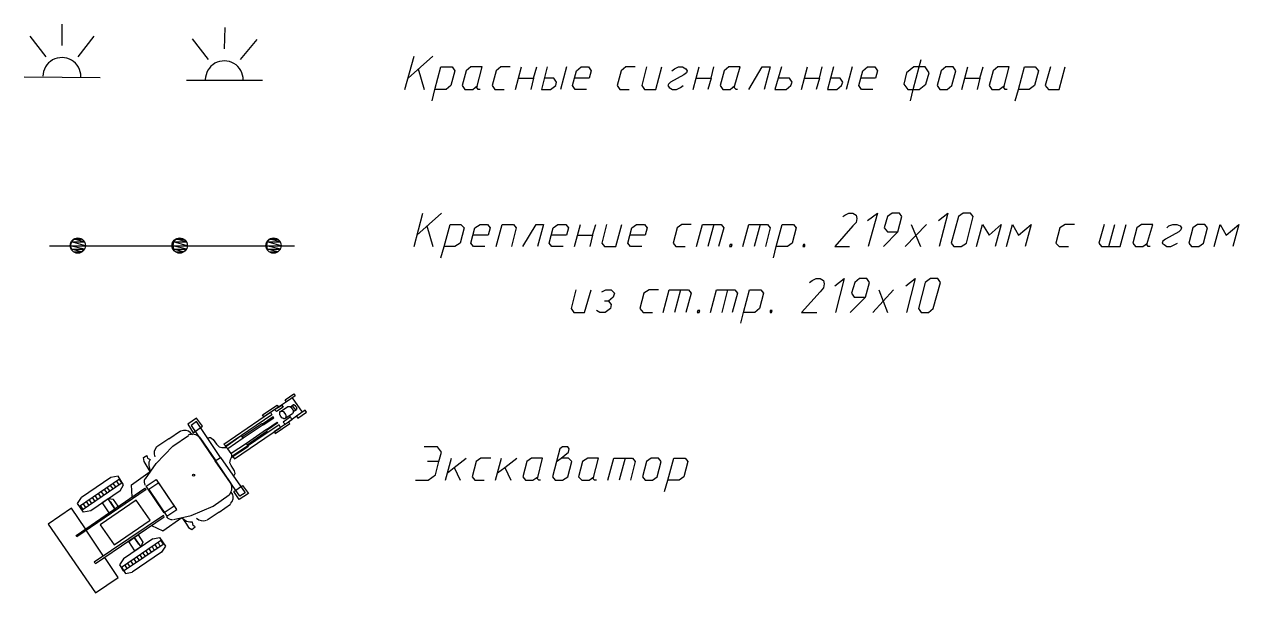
# Model space of a CAD drawing. Header units: millimetres. Extents: x 3063 to 5680, y 734 to 2027.
# Drawn here: x 3289.7 to 3343.9, y 1907.2 to 1932.5 of the extents above; entities that cross this region are included whole.
import ezdxf

# ---------------------------------------------------------------- set-up
doc = ezdxf.new("R2010")
doc.units = ezdxf.units.MM
doc.linetypes.add('atContinuous2', pattern=[0])
for name, color, linetype in [('UnFound-48', 7, 'Continuous'), ('UnFound-50', 7, 'Continuous'), ('UnFound-52', 7, 'Continuous')]:
    doc.layers.add(name, color=color, linetype=linetype)

msp = doc.modelspace()

# ---------------------------------------------------------------- linework, layer by layer
at = {"layer": 'UnFound-48', "color": 0}
for points in [[(3306.674, 1929.608), (3307.09, 1931.092)], [(3306.823, 1930.113), (3307.921, 1931.092)], [(3329.227, 1929.104), (3329.346, 1929.608), (3329.613, 1930.617), (3329.702, 1930.943)], [(3307.268, 1930.528), (3307.535, 1929.608)], [(3307.891, 1929.104), (3308.01, 1929.608), (3308.277, 1930.617), (3308.781, 1930.617), (3308.9, 1930.439), (3308.722, 1929.786), (3308.514, 1929.608), (3308.01, 1929.608)], [(3310.028, 1929.608), (3309.939, 1929.608), (3309.879, 1929.697), (3310.117, 1930.617), (3309.612, 1930.617), (3309.404, 1930.439), (3309.226, 1929.786), (3309.345, 1929.608), (3309.701, 1929.608), (3309.909, 1929.786)], [(3311.363, 1930.617), (3310.948, 1930.617), (3310.74, 1930.439), (3310.562, 1929.786), (3310.681, 1929.608), (3311.096, 1929.608)], [(3311.6, 1929.608), (3311.867, 1930.617)], [(3311.749, 1930.113), (3312.402, 1930.113), (3312.55, 1930.617)], [(3313.025, 1930.617), (3312.758, 1929.608), (3313.173, 1929.608), (3313.411, 1929.786), (3313.44, 1929.935), (3313.322, 1930.113), (3312.906, 1930.113)], [(3313.885, 1930.617), (3313.618, 1929.608)], [(3314.776, 1929.608), (3314.271, 1929.608), (3314.152, 1929.786), (3314.33, 1930.439), (3314.538, 1930.617), (3314.865, 1930.617), (3314.983, 1930.439), (3314.894, 1930.113), (3314.241, 1930.113)], [(3316.942, 1930.617), (3316.526, 1930.617), (3316.319, 1930.439), (3316.141, 1929.786), (3316.259, 1929.608), (3316.675, 1929.608)], [(3317.446, 1930.617), (3317.239, 1929.786), (3317.357, 1929.608), (3317.862, 1929.608), (3318.129, 1930.617)], [(3318.574, 1930.439), (3318.693, 1930.528), (3318.871, 1930.617), (3319.049, 1930.617), (3319.197, 1930.528), (3319.256, 1930.439), (3319.227, 1930.35), (3319.108, 1930.261), (3318.515, 1929.935), (3318.426, 1929.846), (3318.396, 1929.786), (3318.455, 1929.697), (3318.604, 1929.608), (3318.782, 1929.608), (3318.96, 1929.697), (3319.078, 1929.786)], [(3319.524, 1929.608), (3319.791, 1930.617)], [(3319.642, 1930.113), (3320.325, 1930.113), (3320.443, 1930.617)], [(3321.512, 1929.608), (3321.452, 1929.608), (3321.363, 1929.697), (3321.63, 1930.617), (3321.126, 1930.617), (3320.918, 1930.439), (3320.74, 1929.786), (3320.859, 1929.608), (3321.185, 1929.608), (3321.393, 1929.786)], [(3322.016, 1929.608), (3322.61, 1930.617), (3322.966, 1930.617), (3322.699, 1929.608)], [(3323.47, 1930.617), (3323.174, 1929.608), (3323.678, 1929.608), (3323.886, 1929.786), (3323.945, 1929.935), (3323.826, 1930.113), (3323.322, 1930.113)], [(3324.361, 1929.608), (3324.628, 1930.617)], [(3324.479, 1930.113), (3325.162, 1930.113), (3325.28, 1930.617)], [(3325.785, 1930.617), (3325.518, 1929.608), (3325.933, 1929.608), (3326.141, 1929.786), (3326.2, 1929.935), (3326.082, 1930.113), (3325.666, 1930.113)], [(3326.616, 1930.617), (3326.349, 1929.608)], [(3327.536, 1929.608), (3327.031, 1929.608), (3326.913, 1929.786), (3327.091, 1930.439), (3327.298, 1930.617), (3327.625, 1930.617), (3327.743, 1930.439), (3327.654, 1930.113), (3327.002, 1930.113)], [(3329.346, 1929.608), (3329.613, 1929.608), (3329.91, 1929.846), (3330.058, 1930.35), (3329.88, 1930.617), (3329.376, 1930.617), (3329.049, 1930.35), (3328.93, 1929.846), (3329.108, 1929.608), (3329.346, 1929.608)], [(3330.859, 1929.608), (3331.067, 1929.786), (3331.245, 1930.439), (3331.126, 1930.617), (3330.8, 1930.617), (3330.592, 1930.439), (3330.414, 1929.786), (3330.533, 1929.608), (3330.859, 1929.608)], [(3331.512, 1929.608), (3331.779, 1930.617)], [(3331.661, 1930.113), (3332.313, 1930.113), (3332.462, 1930.617)], [(3333.53, 1929.608), (3333.441, 1929.608), (3333.382, 1929.697), (3333.619, 1930.617), (3333.115, 1930.617), (3332.907, 1930.439), (3332.729, 1929.786), (3332.847, 1929.608), (3333.174, 1929.608), (3333.411, 1929.786)], [(3333.886, 1929.104), (3334.034, 1929.608), (3334.302, 1930.617), (3334.776, 1930.617), (3334.925, 1930.439), (3334.747, 1929.786), (3334.509, 1929.608), (3334.034, 1929.608)], [(3335.459, 1930.617), (3335.221, 1929.786), (3335.37, 1929.608), (3335.845, 1929.608), (3336.112, 1930.617)], [(3312.402, 1930.113), (3312.283, 1929.608)], [(3320.325, 1930.113), (3320.176, 1929.608)], [(3325.162, 1930.113), (3325.013, 1929.608)], [(3332.313, 1930.113), (3332.195, 1929.608)], [(3307.09, 1922.605), (3307.476, 1924.089)], [(3307.209, 1923.109), (3308.307, 1924.089)], [(3326.2, 1923.94), (3326.289, 1924), (3326.467, 1924.089), (3326.645, 1924.089), (3326.794, 1924), (3326.824, 1923.851), (3326.794, 1923.673), (3326.645, 1923.525), (3325.844, 1922.605), (3326.497, 1922.605)], [(3327.298, 1923.762), (3327.743, 1924.089), (3327.328, 1922.605)], [(3328.011, 1922.605), (3328.663, 1923.258), (3328.841, 1923.94), (3328.723, 1924.089), (3328.396, 1924.089), (3328.189, 1923.94), (3328.04, 1923.436), (3328.189, 1923.258), (3328.663, 1923.258)], [(3330.474, 1923.762), (3330.889, 1924.089), (3330.503, 1922.605)], [(3331.037, 1922.753), (3331.156, 1922.605), (3331.482, 1922.605), (3331.72, 1922.753), (3332.017, 1923.94), (3331.898, 1924.089), (3331.571, 1924.089), (3331.364, 1923.94), (3331.037, 1922.753)], [(3307.654, 1923.525), (3307.921, 1922.605)], [(3308.277, 1922.1), (3308.425, 1922.605), (3308.692, 1923.584), (3309.167, 1923.584), (3309.315, 1923.436), (3309.137, 1922.753), (3308.9, 1922.605), (3308.425, 1922.605)], [(3310.235, 1922.605), (3309.731, 1922.605), (3309.612, 1922.753), (3309.79, 1923.436), (3310.028, 1923.584), (3310.354, 1923.584), (3310.473, 1923.436), (3310.384, 1923.109), (3309.701, 1923.109)], [(3310.74, 1922.605), (3311.007, 1923.584), (3311.511, 1923.584), (3311.63, 1923.436), (3311.422, 1922.605)], [(3311.927, 1922.605), (3312.52, 1923.584), (3312.847, 1923.584), (3312.58, 1922.605)], [(3313.737, 1922.605), (3313.233, 1922.605), (3313.114, 1922.753), (3313.292, 1923.436), (3313.5, 1923.584), (3313.856, 1923.584), (3313.974, 1923.436), (3313.885, 1923.109), (3313.203, 1923.109)], [(3314.241, 1922.605), (3314.509, 1923.584)], [(3314.39, 1923.109), (3315.043, 1923.109), (3315.191, 1923.584)], [(3315.043, 1923.109), (3314.924, 1922.605)], [(3315.666, 1923.584), (3315.458, 1922.753), (3315.577, 1922.605), (3316.081, 1922.605), (3316.348, 1923.584)], [(3317.239, 1922.605), (3316.734, 1922.605), (3316.615, 1922.753), (3316.793, 1923.436), (3317.001, 1923.584), (3317.357, 1923.584), (3317.476, 1923.436), (3317.387, 1923.109), (3316.704, 1923.109)], [(3319.435, 1923.584), (3319.019, 1923.584), (3318.811, 1923.436), (3318.633, 1922.753), (3318.752, 1922.605), (3319.167, 1922.605)], [(3319.672, 1922.605), (3319.939, 1923.584), (3320.443, 1923.584), (3320.176, 1922.605)], [(3320.443, 1923.584), (3320.77, 1923.584), (3320.889, 1923.436), (3320.651, 1922.605)], [(3321.749, 1922.605), (3322.016, 1923.584), (3322.521, 1923.584), (3322.254, 1922.605)], [(3322.521, 1923.584), (3322.847, 1923.584), (3322.966, 1923.436), (3322.758, 1922.605)], [(3323.114, 1922.1), (3323.233, 1922.605), (3323.5, 1923.584), (3324.004, 1923.584), (3324.123, 1923.436), (3323.945, 1922.753), (3323.737, 1922.605), (3323.233, 1922.605)], [(3328.99, 1922.605), (3329.939, 1923.584)], [(3329.257, 1923.584), (3329.672, 1922.605)], [(3332.165, 1922.605), (3332.432, 1923.584), (3332.729, 1923.109), (3333.263, 1923.584), (3332.996, 1922.605)], [(3333.5, 1922.605), (3333.767, 1923.584), (3334.034, 1923.109), (3334.598, 1923.584), (3334.331, 1922.605)], [(3336.527, 1923.584), (3336.112, 1923.584), (3335.874, 1923.436), (3335.696, 1922.753), (3335.845, 1922.605), (3336.26, 1922.605)], [(3337.863, 1923.584), (3337.625, 1922.753), (3337.744, 1922.605), (3338.07, 1922.605), (3338.337, 1923.584)], [(3338.07, 1922.605), (3338.575, 1922.605), (3338.842, 1923.584)], [(3339.91, 1922.605), (3339.821, 1922.605), (3339.762, 1922.694), (3340.029, 1923.584), (3339.524, 1923.584), (3339.317, 1923.436), (3339.139, 1922.753), (3339.257, 1922.605), (3339.584, 1922.605), (3339.791, 1922.753)], [(3340.652, 1923.436), (3340.741, 1923.525), (3340.919, 1923.584), (3341.097, 1923.584), (3341.245, 1923.525), (3341.305, 1923.436), (3341.275, 1923.347), (3341.186, 1923.258), (3340.593, 1922.931), (3340.474, 1922.842), (3340.444, 1922.753), (3340.533, 1922.694), (3340.652, 1922.605), (3340.83, 1922.605), (3341.008, 1922.694), (3341.127, 1922.753)], [(3342.076, 1922.605), (3342.284, 1922.753), (3342.462, 1923.436), (3342.343, 1923.584), (3342.017, 1923.584), (3341.809, 1923.436), (3341.631, 1922.753), (3341.75, 1922.605), (3342.076, 1922.605)], [(3342.759, 1922.605), (3343.026, 1923.584), (3343.293, 1923.109), (3343.857, 1923.584), (3343.59, 1922.605)], [(3321.156, 1922.605), (3321.245, 1922.605), (3321.274, 1922.694), (3321.185, 1922.694), (3321.156, 1922.605)], [(3324.42, 1922.605), (3324.509, 1922.605), (3324.509, 1922.694), (3324.45, 1922.694), (3324.42, 1922.605)], [(3324.717, 1921.002), (3324.835, 1921.091), (3325.013, 1921.18), (3325.191, 1921.18), (3325.34, 1921.091), (3325.369, 1920.943), (3325.34, 1920.765), (3325.191, 1920.587), (3324.361, 1919.667), (3325.043, 1919.667)], [(3325.844, 1920.854), (3326.26, 1921.18), (3325.874, 1919.667)], [(3326.527, 1919.667), (3327.209, 1920.35), (3327.387, 1921.002), (3327.269, 1921.18), (3326.942, 1921.18), (3326.735, 1921.002), (3326.586, 1920.528), (3326.705, 1920.35), (3327.209, 1920.35)], [(3329.019, 1920.854), (3329.435, 1921.18), (3329.049, 1919.667)], [(3329.583, 1919.845), (3329.702, 1919.667), (3330.028, 1919.667), (3330.236, 1919.845), (3330.563, 1921.002), (3330.444, 1921.18), (3330.117, 1921.18), (3329.88, 1921.002), (3329.583, 1919.845)], [(3314.301, 1920.676), (3314.093, 1919.845), (3314.212, 1919.667), (3314.687, 1919.667), (3314.983, 1920.676)], [(3315.458, 1920.587), (3315.636, 1920.676), (3315.874, 1920.676), (3316.022, 1920.528), (3315.963, 1920.35), (3315.755, 1920.172), (3315.577, 1920.172)], [(3317.98, 1920.676), (3317.565, 1920.676), (3317.328, 1920.528), (3317.15, 1919.845), (3317.298, 1919.667), (3317.713, 1919.667)], [(3318.188, 1919.667), (3318.455, 1920.676), (3318.96, 1920.676), (3318.693, 1919.667)], [(3318.96, 1920.676), (3319.316, 1920.676), (3319.435, 1920.528), (3319.197, 1919.667)], [(3320.295, 1919.667), (3320.562, 1920.676), (3321.067, 1920.676), (3320.8, 1919.667)], [(3321.067, 1920.676), (3321.393, 1920.676), (3321.512, 1920.528), (3321.274, 1919.667)], [(3321.66, 1919.192), (3321.779, 1919.667), (3322.046, 1920.676), (3322.55, 1920.676), (3322.669, 1920.528), (3322.491, 1919.845), (3322.283, 1919.667), (3321.779, 1919.667)], [(3327.536, 1919.667), (3328.456, 1920.676)], [(3327.803, 1920.676), (3328.189, 1919.667)], [(3315.755, 1920.172), (3315.874, 1920.023), (3315.844, 1919.845), (3315.607, 1919.667), (3315.369, 1919.667), (3315.221, 1919.756)], [(3319.702, 1919.667), (3319.791, 1919.667), (3319.82, 1919.756), (3319.731, 1919.756), (3319.702, 1919.667)], [(3322.966, 1919.667), (3323.025, 1919.667), (3323.055, 1919.756), (3322.966, 1919.756), (3322.966, 1919.667)], [(3308.188, 1913.02), (3308.307, 1913.435), (3308.128, 1913.673), (3307.535, 1913.673)], [(3313.44, 1913.02), (3313.262, 1912.337), (3313.381, 1912.189), (3313.707, 1912.189), (3313.945, 1912.337), (3314.123, 1913.02), (3313.974, 1913.168), (3313.648, 1913.168), (3313.974, 1913.435), (3314.004, 1913.584), (3313.945, 1913.673), (3313.707, 1913.673), (3313.589, 1913.584), (3313.44, 1913.02), (3313.648, 1913.168)], [(3307.149, 1912.189), (3307.713, 1912.189), (3308.039, 1912.426), (3308.188, 1913.02), (3307.683, 1913.02)], [(3308.485, 1912.189), (3308.752, 1913.168)], [(3308.574, 1912.515), (3308.87, 1912.753), (3309.404, 1913.168)], [(3310.502, 1913.168), (3310.057, 1913.168), (3309.85, 1913.02), (3309.672, 1912.337), (3309.79, 1912.189), (3310.206, 1912.189)], [(3310.71, 1912.189), (3310.977, 1913.168)], [(3310.799, 1912.515), (3311.126, 1912.753), (3311.66, 1913.168)], [(3312.728, 1912.189), (3312.639, 1912.189), (3312.58, 1912.248), (3312.817, 1913.168), (3312.313, 1913.168), (3312.105, 1913.02), (3311.927, 1912.337), (3312.046, 1912.189), (3312.372, 1912.189), (3312.609, 1912.337)], [(3315.221, 1912.189), (3315.132, 1912.189), (3315.072, 1912.248), (3315.31, 1913.168), (3314.835, 1913.168), (3314.598, 1913.02), (3314.42, 1912.337), (3314.568, 1912.189), (3314.894, 1912.189), (3315.102, 1912.337)], [(3315.725, 1912.189), (3315.992, 1913.168), (3316.497, 1913.168), (3316.23, 1912.189)], [(3316.497, 1913.168), (3316.823, 1913.168), (3316.942, 1913.02), (3316.734, 1912.189)], [(3317.713, 1912.189), (3317.921, 1912.337), (3318.099, 1913.02), (3317.98, 1913.168), (3317.654, 1913.168), (3317.446, 1913.02), (3317.268, 1912.337), (3317.387, 1912.189), (3317.713, 1912.189)], [(3318.248, 1911.685), (3318.396, 1912.189), (3318.663, 1913.168), (3319.167, 1913.168), (3319.286, 1913.02), (3319.108, 1912.337), (3318.9, 1912.189), (3318.396, 1912.189)], [(3308.87, 1912.753), (3309.137, 1912.189)], [(3311.126, 1912.753), (3311.393, 1912.189)]]:
    msp.add_lwpolyline(points, dxfattribs=at)
at = {"layer": 'UnFound-50', "color": 5}
for points in [[(3290.828, 1922.635), (3301.748, 1922.635)], [(3292.431, 1922.635), (3291.807, 1922.813), (3291.748, 1922.635)], [(3292.371, 1922.486), (3291.748, 1922.635), (3291.807, 1922.486)], [(3292.371, 1922.486), (3291.748, 1922.635), (3292.431, 1922.635)], [(3292.371, 1922.813), (3291.926, 1922.931), (3291.807, 1922.813)], [(3292.431, 1922.635), (3291.807, 1922.813), (3292.371, 1922.813)], [(3292.104, 1922.961), (3291.926, 1922.931), (3292.253, 1922.931)], [(3292.371, 1922.813), (3291.926, 1922.931), (3292.253, 1922.931)], [(3296.971, 1922.635), (3296.348, 1922.813), (3296.318, 1922.635)], [(3296.941, 1922.486), (3296.318, 1922.635), (3296.348, 1922.486)], [(3296.941, 1922.486), (3296.318, 1922.635), (3296.971, 1922.635)], [(3296.941, 1922.813), (3296.466, 1922.931), (3296.348, 1922.813)], [(3296.971, 1922.635), (3296.348, 1922.813), (3296.941, 1922.813)], [(3296.644, 1922.961), (3296.466, 1922.931), (3296.793, 1922.931)], [(3296.941, 1922.813), (3296.466, 1922.931), (3296.793, 1922.931)], [(3301.155, 1922.635), (3300.532, 1922.813), (3300.502, 1922.635)], [(3301.125, 1922.486), (3300.502, 1922.635), (3300.532, 1922.486)], [(3301.125, 1922.486), (3300.502, 1922.635), (3301.155, 1922.635)], [(3301.125, 1922.813), (3300.65, 1922.931), (3300.532, 1922.813)], [(3301.155, 1922.635), (3300.532, 1922.813), (3301.125, 1922.813)], [(3300.829, 1922.961), (3300.65, 1922.931), (3301.007, 1922.931)], [(3301.125, 1922.813), (3300.65, 1922.931), (3301.007, 1922.931)], [(3291.926, 1922.367), (3292.253, 1922.367), (3291.807, 1922.486)], [(3291.807, 1922.486), (3292.371, 1922.486), (3292.253, 1922.367)], [(3291.926, 1922.367), (3292.253, 1922.367), (3292.104, 1922.308)], [(3296.466, 1922.367), (3296.793, 1922.367), (3296.348, 1922.486)], [(3296.348, 1922.486), (3296.941, 1922.486), (3296.793, 1922.367)], [(3296.466, 1922.367), (3296.793, 1922.367), (3296.644, 1922.308)], [(3300.65, 1922.367), (3301.007, 1922.367), (3300.532, 1922.486)], [(3300.532, 1922.486), (3301.125, 1922.486), (3301.007, 1922.367)], [(3300.65, 1922.367), (3301.007, 1922.367), (3300.829, 1922.308)]]:
    msp.add_lwpolyline(points, dxfattribs=at)
at = {"layer": 'UnFound-50', "color": 0}
for points in [[(3300.324, 1915.097), (3300.977, 1915.542), (3301.036, 1915.453), (3300.383, 1915.008), (3300.324, 1915.097)], [(3300.858, 1915.335), (3301.185, 1915.542), (3301.244, 1915.453), (3300.947, 1915.246), (3300.858, 1915.335)], [(3301.392, 1915.691), (3301.036, 1915.453)], [(3301.333, 1915.78), (3301.719, 1916.047), (3301.778, 1915.958), (3301.392, 1915.691), (3301.333, 1915.78)], [(3301.689, 1915.542), (3301.57, 1915.453)], [(3301.689, 1915.542), (3301.57, 1915.453)], [(3302.105, 1915.216), (3301.659, 1915.869)], [(3301.689, 1915.246), (3301.837, 1915.335), (3301.808, 1915.335), (3301.778, 1915.335), (3301.778, 1915.364), (3301.748, 1915.364), (3301.748, 1915.394), (3301.719, 1915.424), (3301.689, 1915.453), (3301.689, 1915.483), (3301.689, 1915.513), (3301.689, 1915.542), (3301.689, 1915.572), (3301.719, 1915.572), (3301.748, 1915.542), (3301.778, 1915.542), (3301.778, 1915.513), (3301.808, 1915.483), (3301.837, 1915.453), (3301.837, 1915.424), (3301.837, 1915.394), (3301.867, 1915.364), (3301.837, 1915.364), (3301.837, 1915.335)], [(3298.603, 1913.792), (3300.68, 1915.216), (3300.739, 1915.097), (3298.692, 1913.702), (3298.603, 1913.792)], [(3300.354, 1914.652), (3300.829, 1914.978), (3300.799, 1915.008), (3300.324, 1914.682), (3300.354, 1914.652)], [(3301.333, 1914.949), (3301.303, 1914.919), (3301.274, 1914.919), (3301.244, 1914.949), (3301.214, 1914.949), (3301.185, 1914.978), (3301.155, 1915.008), (3301.125, 1915.038), (3301.125, 1915.068), (3301.096, 1915.097), (3301.096, 1915.127), (3301.096, 1915.157), (3301.096, 1915.186), (3301.096, 1915.216), (3301.096, 1915.246), (3301.125, 1915.246), (3301.125, 1915.275), (3301.155, 1915.275), (3301.185, 1915.275), (3301.214, 1915.275), (3301.244, 1915.246), (3301.274, 1915.246), (3301.274, 1915.216), (3301.303, 1915.186), (3301.333, 1915.157), (3301.333, 1915.127), (3301.363, 1915.097), (3301.363, 1915.068), (3301.363, 1915.038), (3301.363, 1915.008), (3301.363, 1914.978), (3301.363, 1914.949), (3301.333, 1914.949)], [(3301.125, 1915.246), (3301.452, 1915.483), (3301.481, 1915.483), (3301.511, 1915.483), (3301.541, 1915.483), (3301.57, 1915.453), (3301.6, 1915.453), (3301.6, 1915.424), (3301.63, 1915.394), (3301.659, 1915.364), (3301.659, 1915.335), (3301.689, 1915.305), (3301.689, 1915.275), (3301.689, 1915.246), (3301.689, 1915.216), (3301.689, 1915.186), (3301.659, 1915.186), (3301.659, 1915.157)], [(3301.333, 1914.682), (3301.63, 1914.889), (3301.57, 1915.008), (3301.244, 1914.771), (3301.333, 1914.682)], [(3301.333, 1914.949), (3301.659, 1915.157)], [(3301.837, 1915.038), (3301.481, 1914.771)], [(3301.897, 1914.949), (3302.283, 1915.216), (3302.223, 1915.305), (3301.837, 1915.038), (3301.897, 1914.949)], [(3297.238, 1914.296), (3297.653, 1914.593), (3297.386, 1914.949), (3297, 1914.682), (3297.238, 1914.296)], [(3298.217, 1913.05), (3298.455, 1913.198), (3297.386, 1914.8), (3297.149, 1914.622), (3298.217, 1913.05)], [(3299.078, 1913.139), (3301.125, 1914.533), (3301.066, 1914.652), (3298.989, 1913.257), (3299.078, 1913.139)], [(3299.404, 1914.118), (3300.294, 1914.711), (3300.354, 1914.652), (3299.463, 1914.059), (3299.404, 1914.118)], [(3299.642, 1913.762), (3300.532, 1914.385), (3300.502, 1914.444), (3299.612, 1913.821), (3299.642, 1913.762)], [(3300.502, 1914.444), (3300.977, 1914.771), (3301.007, 1914.741), (3300.532, 1914.415), (3300.502, 1914.444)], [(3300.888, 1914.266), (3301.541, 1914.711), (3301.481, 1914.771), (3300.858, 1914.355), (3300.888, 1914.266)], [(3295.576, 1912.931), (3296.318, 1913.702), (3297.03, 1914.177)], [(3296.14, 1914.029), (3295.606, 1913.673)], [(3296.14, 1914.029), (3296.674, 1914.385)], [(3297.119, 1914.296), (3297.208, 1914.207)], [(3297.535, 1914.088), (3298.247, 1913.05)], [(3297.891, 1914.029), (3297.95, 1914.088), (3298.009, 1914.088), (3298.128, 1913.999), (3298.276, 1913.792), (3298.395, 1913.673), (3298.514, 1913.643), (3298.662, 1913.643), (3298.722, 1913.643), (3298.781, 1913.584)], [(3298.633, 1913.643), (3299.374, 1914.177), (3299.463, 1914.059), (3298.781, 1913.584)], [(3298.929, 1913.376), (3298.781, 1913.584)], [(3299.018, 1912.367), (3299.078, 1912.426), (3299.107, 1912.486), (3299.078, 1912.605), (3298.929, 1912.842), (3298.87, 1912.961), (3298.9, 1913.109), (3298.959, 1913.228), (3298.959, 1913.317), (3298.929, 1913.376)], [(3298.929, 1913.198), (3299.701, 1913.702), (3299.612, 1913.821), (3298.929, 1913.376)], [(3294.508, 1911.447), (3294.478, 1911.981), (3295.309, 1912.575), (3295.131, 1912.872), (3295.042, 1913.02), (3295.012, 1913.198), (3295.161, 1913.287), (3295.19, 1913.168), (3295.309, 1913.109), (3295.25, 1912.99), (3295.25, 1912.842), (3295.309, 1912.575)], [(3295.101, 1912.248), (3295.576, 1912.931)], [(3298.217, 1913.05), (3298.455, 1913.198), (3299.553, 1911.625), (3299.315, 1911.477), (3298.217, 1913.05)], [(3298.929, 1912.041), (3298.247, 1913.05)], [(3293.558, 1912.308), (3292.253, 1911.418)], [(3293.974, 1911.714), (3294.122, 1911.981), (3293.885, 1912.367), (3293.558, 1912.308)], [(3292.015, 1909.726), (3295.072, 1911.833), (3295.131, 1911.774), (3292.045, 1909.667), (3292.015, 1909.726)], [(3292.164, 1911.032), (3293.944, 1912.248)], [(3294.063, 1912.07), (3292.282, 1910.854)], [(3293.261, 1911.774), (3293.38, 1911.625)], [(3293.38, 1911.863), (3293.499, 1911.714)], [(3293.529, 1911.952), (3293.647, 1911.803)], [(3293.647, 1912.041), (3293.766, 1911.892)], [(3293.796, 1912.159), (3293.914, 1911.981)], [(3293.914, 1912.248), (3294.033, 1912.07)], [(3295.131, 1911.922), (3295.576, 1912.219), (3296.377, 1911.032), (3295.932, 1910.735), (3295.131, 1911.922)], [(3296.081, 1910.527), (3296.051, 1910.587), (3296.496, 1910.883), (3295.695, 1912.07), (3295.25, 1911.774), (3296.051, 1910.587)], [(3299.048, 1911.685), (3299.434, 1911.952), (3299.701, 1911.596), (3299.285, 1911.329), (3299.048, 1911.685)], [(3292.074, 1911.15), (3292.253, 1911.418)], [(3293.974, 1911.714), (3292.668, 1910.824), (3292.342, 1910.765)], [(3292.46, 1911.239), (3292.579, 1911.061)], [(3292.579, 1911.329), (3292.698, 1911.15)], [(3292.727, 1911.418), (3292.846, 1911.239)], [(3292.846, 1911.507), (3292.965, 1911.329)], [(3292.994, 1911.596), (3293.113, 1911.418)], [(3293.707, 1909.311), (3295.309, 1910.409), (3294.686, 1911.299), (3293.083, 1910.201), (3293.707, 1909.311)], [(3293.113, 1911.685), (3293.232, 1911.536)], [(3293.469, 1910.735), (3293.736, 1910.913), (3293.44, 1911.358), (3293.172, 1911.18), (3293.469, 1910.735)], [(3293.529, 1911.239), (3293.736, 1910.913), (3293.885, 1911.032), (3293.677, 1911.329), (3293.677, 1911.329), (3293.44, 1911.358)], [(3297.149, 1910.616), (3298.128, 1911.032), (3298.84, 1911.536)], [(3298.989, 1911.566), (3298.929, 1911.655)], [(3292.431, 1910.023), (3291.807, 1910.943), (3290.769, 1910.231), (3292.876, 1907.174)], [(3292.342, 1910.765), (3292.074, 1911.15)], [(3292.164, 1911.032), (3292.282, 1910.854)], [(3292.193, 1911.061), (3292.312, 1910.883)], [(3292.312, 1911.15), (3292.431, 1910.972)], [(3298.395, 1910.765), (3297.861, 1910.409)], [(3298.395, 1910.765), (3298.9, 1911.121)], [(3292.876, 1908.48), (3295.932, 1910.557), (3295.903, 1910.616), (3292.816, 1908.539), (3292.876, 1908.48)], [(3295.368, 1910.171), (3295.873, 1909.934), (3296.733, 1910.527), (3296.941, 1910.231), (3297.03, 1910.082), (3297.179, 1909.993), (3297.327, 1910.112), (3297.238, 1910.171), (3297.208, 1910.32), (3297.09, 1910.32), (3296.941, 1910.349), (3296.733, 1910.498)], [(3296.348, 1910.438), (3297.149, 1910.616)], [(3293.232, 1908.806), (3292.46, 1909.963)], [(3295.428, 1909.578), (3294.122, 1908.687), (3293.944, 1908.42)], [(3294.359, 1909.459), (3294.597, 1909.637), (3294.894, 1909.222), (3294.627, 1909.044), (3294.359, 1909.459)], [(3294.805, 1909.34), (3294.597, 1909.637), (3294.775, 1909.756), (3294.983, 1909.429), (3294.983, 1909.429), (3294.894, 1909.222)], [(3295.428, 1909.578), (3295.724, 1909.637), (3295.992, 1909.251), (3295.813, 1908.984)], [(3295.813, 1909.518), (3294.033, 1908.302)], [(3294.122, 1908.153), (3295.932, 1909.37)], [(3295.22, 1908.895), (3295.131, 1909.044)], [(3295.368, 1908.984), (3295.25, 1909.162)], [(3295.487, 1909.073), (3295.398, 1909.251)], [(3295.635, 1909.162), (3295.517, 1909.34)], [(3295.754, 1909.251), (3295.665, 1909.429)], [(3295.903, 1909.34), (3295.784, 1909.518)], [(3292.876, 1907.174), (3293.885, 1907.857), (3293.291, 1908.747)], [(3294.419, 1908.331), (3294.3, 1908.509)], [(3294.567, 1908.42), (3294.448, 1908.598)], [(3295.813, 1908.984), (3294.508, 1908.094)], [(3294.686, 1908.539), (3294.597, 1908.687)], [(3294.834, 1908.628), (3294.716, 1908.776)], [(3294.953, 1908.717), (3294.864, 1908.866)], [(3295.101, 1908.806), (3294.983, 1908.955)], [(3293.944, 1908.42), (3294.211, 1908.035)], [(3294.152, 1908.153), (3294.033, 1908.331)], [(3294.122, 1908.153), (3294.033, 1908.302)], [(3294.3, 1908.242), (3294.181, 1908.42)], [(3294.211, 1908.035), (3294.508, 1908.094)]]:
    msp.add_lwpolyline(points, dxfattribs=at)
at = {"layer": 'UnFound-50', "color": 5, "linetype": 'atContinuous2'}
for centre in [(3292.089, 1922.651), (3296.629, 1922.651), (3300.813, 1922.651)]:
    msp.add_circle(centre, 0.34, dxfattribs=at)
at = {"layer": 'UnFound-50', "color": 0, "linetype": 'atContinuous2'}
msp.add_circle((3297.253, 1912.412), 0.0445, dxfattribs=at)
for centre, radius, start, end in [((3296.837, 1914.015), 0.4, 45.146, 113.2404), ((3297.193, 1913.777), 0.46, 43.9956, 114.4747), ((3295.887, 1913.391), 0.4, 135.3576, 203.4322), ((3295.324, 1912.115), 0.282, 150.7892, 212.2715), ((3298.499, 1911.848), 0.46, 314.1369, 24.5941), ((3298.618, 1911.432), 0.4, 315.3576, 23.4322), ((3296.274, 1910.72), 0.282, 216.3783, 277.7783), ((3297.668, 1910.779), 0.4, 225.146, 293.2404)]:
    msp.add_arc(centre, radius, start, end, dxfattribs=at)
at = {"layer": 'UnFound-52', "color": 1}
for points in [[(3291.392, 1931.567), (3291.392, 1932.516)], [(3298.633, 1931.418), (3298.662, 1932.368)], [(3290.68, 1931.062), (3289.968, 1931.982)], [(3292.104, 1931.062), (3292.816, 1931.982)], [(3297.92, 1930.943), (3297.208, 1931.863)], [(3299.345, 1930.943), (3300.087, 1931.834)], [(3289.701, 1930.172), (3293.083, 1930.142)], [(3296.941, 1930.024), (3300.324, 1930.024)]]:
    msp.add_lwpolyline(points, dxfattribs=at)
at = {"layer": 'UnFound-52', "color": 1, "linetype": 'atContinuous2'}
for centre in [(3291.377, 1930.188), (3298.618, 1930.039)]:
    msp.add_arc(centre, 0.846, 359.1968, 179.3093, dxfattribs=at)

doc.saveas('drawing.dxf')
